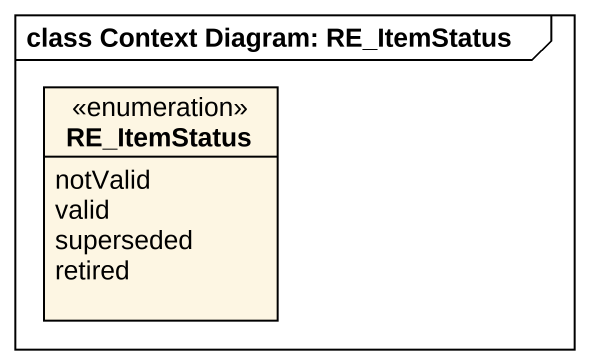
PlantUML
@startuml
mainframe class Context Diagram: RE_ItemStatus
hide circle
hide empty members
enum RE_ItemStatus {
  notValid
  valid
  superseded
  retired
}
@enduml
